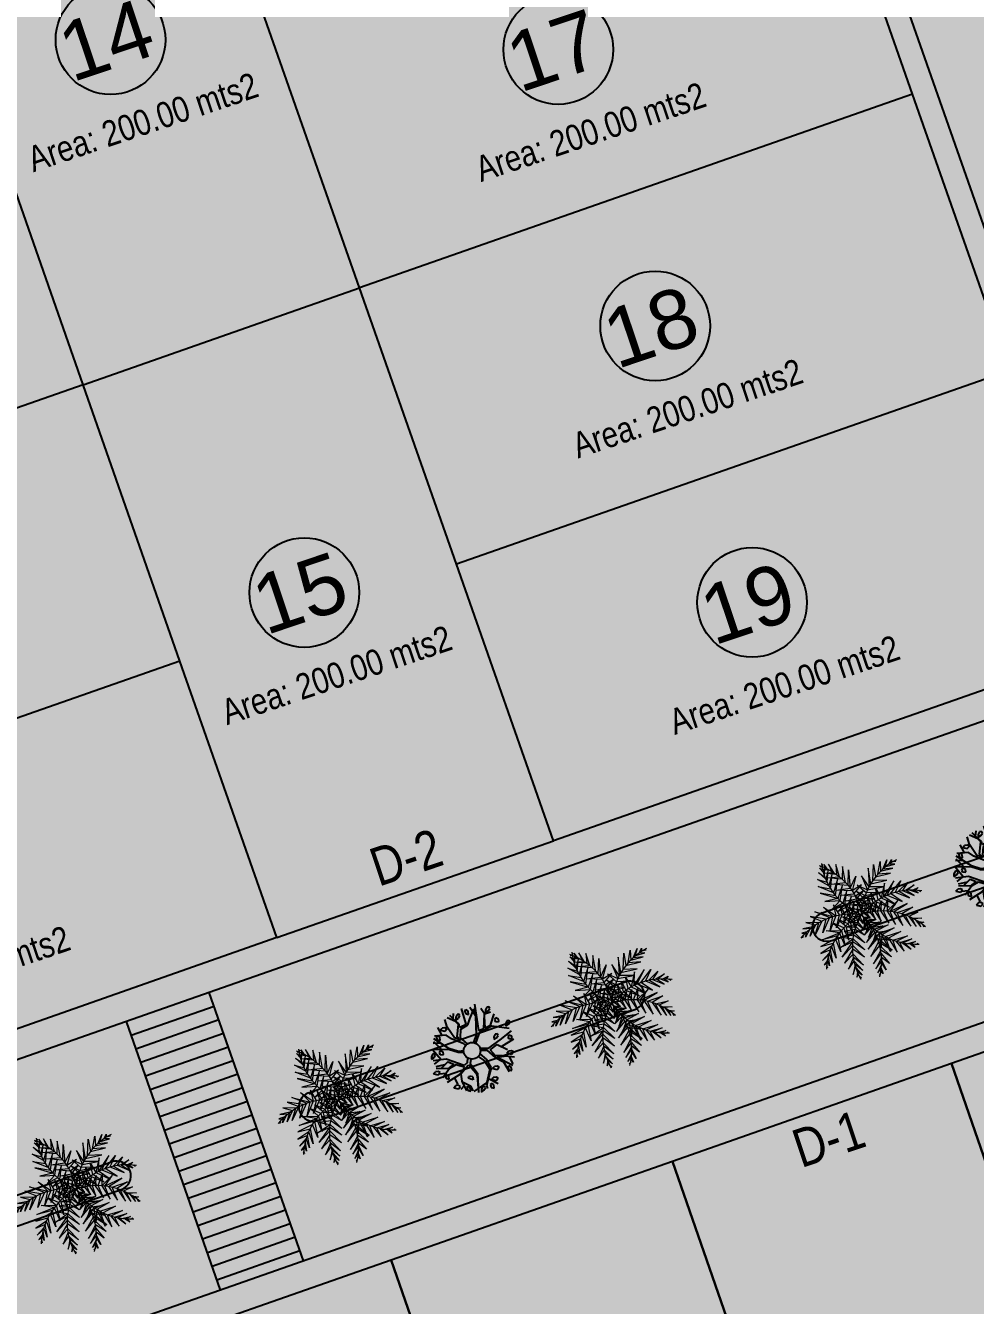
# Model space of a CAD drawing. Header units: millimetres. Extents: x 603733 to 1211550, y 1310999 to 2622648.
# Drawn here: x 604442.04 to 604474.45, y 1311176.31 to 1311220 of the extents above; entities that cross this region are included whole.
import ezdxf

# ---------------------------------------------------------------- set-up
doc = ezdxf.new("R2010")
doc.units = ezdxf.units.MM
for name, color, linetype in [('ARBOLES', 102, 'Continuous'), ('PALME-1', 82, 'Continuous'), ('ROTULOS LOTES', 1, 'Continuous')]:
    doc.layers.add(name, color=color, linetype=linetype)
doc.styles.add('ROTULOS', font='arial.ttf', dxfattribs={"height": 3})
doc.styles.add('TSN - Arial Narrow', font='ARIALN.TTF')

# ---------------------------------------------------------------- blocks, each defined once
blk = doc.blocks.new('A$C48C97B70')
at = {"layer": 'PALME-1', "lineweight": 5}
for p, q in [((2.072, 6.54), (2.171, 6.533)), ((2.216, 6.497), (2.072, 6.54)), ((2.109, 6.384), (2.41, 6.325)), ((2.556, 6.176), (2.109, 6.384)), ((2.171, 6.148), (2.687, 6.026)), ((2.793, 5.89), (2.171, 6.148)), ((2.315, 6.6), (2.309, 6.418)), ((2.41, 6.325), (2.315, 6.6)), ((2.552, 6.547), (2.605, 6.122)), ((2.687, 6.026), (2.552, 6.547)), ((2.903, 6.407), (2.793, 5.89)), ((2.912, 5.72), (2.903, 6.407)), ((3.221, 6.198), (3.009, 5.561)), ((3.129, 5.334), (3.221, 6.198)), ((2.251, 5.877), (2.912, 5.72)), ((3.009, 5.561), (2.251, 5.877)), ((2.388, 5.472), (3.129, 5.334)), ((3.21, 5.152), (2.388, 5.472)), ((3.21, 5.152), (3.477, 5.948)), ((3.477, 5.948), (3.277, 4.976)), ((3.277, 4.976), (3.756, 5.506)), ((3.756, 5.506), (3.328, 4.818)), ((2.535, 5.1), (3.277, 4.976)), ((3.328, 4.818), (2.535, 5.1)), ((3.909, 4.977), (3.328, 4.818)), ((3.377, 4.635), (3.909, 4.977)), ((0.788, 4.157), (1.318, 3.745)), ((1.572, 3.782), (0.788, 4.157)), ((1.109, 4.315), (1.959, 3.803)), ((1.771, 3.798), (1.109, 4.315)), ((1.619, 4.431), (2.125, 3.798)), ((1.959, 3.803), (1.619, 4.431)), ((2.169, 4.399), (2.125, 3.798)), ((2.314, 3.783), (2.169, 4.399)), ((2.483, 4.305), (2.467, 3.763)), ((2.621, 3.736), (2.483, 4.305)), ((2.683, 4.767), (3.377, 4.635)), ((3.409, 4.484), (2.683, 4.767)), ((2.742, 4.179), (2.773, 3.702)), ((2.911, 3.665), (2.742, 4.179)), ((2.871, 4.392), (3.435, 4.33)), ((3.454, 4.176), (2.871, 4.392)), ((3.012, 4.138), (3.464, 4.032)), ((3.469, 3.911), (3.012, 4.138)), ((3.925, 4.65), (3.409, 4.484)), ((3.435, 4.33), (3.925, 4.65)), ((3.893, 4.364), (3.454, 4.176)), ((3.464, 4.032), (3.893, 4.364)), ((3.468, 3.739), (3.827, 4.113)), ((3.827, 4.113), (3.469, 3.911)), ((3.685, 3.61), (3.842, 4.104)), ((3.842, 4.104), (3.836, 3.693)), ((3.945, 3.747), (4.03, 4.282)), ((4.03, 4.282), (4.076, 3.806)), ((4.221, 3.864), (4.266, 4.448)), ((4.266, 4.448), (4.368, 3.915)), ((4.516, 3.959), (4.561, 4.59)), ((4.561, 4.59), (4.7, 4.004)), ((5.099, 4.709), (4.7, 4.004)), ((4.863, 4.035), (5.099, 4.709)), ((5.621, 4.675), (4.863, 4.035)), ((5.049, 4.06), (5.621, 4.675)), ((5.248, 4.076), (5.963, 4.571)), ((5.963, 4.571), (5.505, 4.079)), ((5.691, 4.07), (6.298, 4.391)), ((6.298, 4.391), (5.897, 4.047)), ((6.068, 4.019), (6.59, 4.15)), ((6.59, 4.15), (6.19, 3.993)), ((0.108, 3.437), (0.277, 3.37)), ((0.398, 3.434), (0.108, 3.437)), ((0.236, 3.642), (0.655, 3.551)), ((0.772, 3.596), (0.236, 3.642)), ((0.588, 3.523), (0.242, 3.171)), ((0.242, 3.171), (0.398, 3.434)), ((0.485, 3.926), (0.936, 3.651)), ((1.136, 3.706), (0.485, 3.926)), ((0.936, 3.651), (0.485, 3.15)), ((0.485, 3.15), (0.772, 3.596)), ((1.318, 3.745), (0.768, 3.135)), ((0.768, 3.135), (1.136, 3.706)), ((1.771, 3.798), (1.195, 3.13)), ((1.195, 3.13), (1.572, 3.782)), ((1.595, 3.144), (1.959, 3.803)), ((2.125, 3.798), (1.595, 3.144)), ((1.958, 3.173), (2.314, 3.783)), ((2.467, 3.763), (1.958, 3.173)), ((2.375, 3.225), (2.621, 3.736)), ((2.773, 3.702), (2.375, 3.225)), ((2.661, 3.273), (2.911, 3.665)), ((3.027, 3.628), (2.661, 3.273)), ((2.956, 4.034), (3.027, 3.628)), ((3.19, 3.57), (2.956, 4.034)), ((2.982, 3.339), (3.19, 3.57)), ((3.302, 3.524), (2.982, 3.339)), ((3.181, 3.857), (3.468, 3.739)), ((3.462, 3.617), (3.181, 3.857)), ((3.581, 3.546), (3.927, 3.415)), ((3.927, 3.415), (3.685, 3.61)), ((3.836, 3.693), (4.254, 3.401)), ((4.254, 3.401), (3.945, 3.747)), ((4.076, 3.806), (4.544, 3.399)), ((4.544, 3.399), (4.221, 3.864)), ((4.368, 3.915), (4.964, 3.413)), ((4.964, 3.413), (4.516, 3.959)), ((4.7, 4.004), (5.327, 3.442)), ((5.327, 3.442), (4.863, 4.035)), ((5.049, 4.06), (5.724, 3.492)), ((5.724, 3.492), (5.248, 4.076)), ((5.505, 4.079), (6.145, 3.565)), ((6.145, 3.565), (5.691, 4.07)), ((5.897, 4.047), (6.422, 3.625)), ((6.422, 3.625), (6.068, 4.019)), ((6.261, 3.976), (6.658, 3.683)), ((6.462, 3.919), (6.749, 3.967)), ((6.658, 3.683), (6.462, 3.919)), ((6.749, 3.967), (6.592, 3.874)), ((6.706, 3.831), (6.813, 3.725)), ((6.813, 3.725), (6.759, 3.809)), ((0.172, 3.309), (0.083, 3.188)), ((0.083, 3.188), (0.123, 3.278)), ((2.305, 2.87), (2.804, 2.657)), ((2.885, 2.79), (2.305, 2.87)), ((2.517, 3.065), (2.973, 2.919)), ((3.058, 3.034), (2.517, 3.065)), ((3.248, 3.258), (2.731, 3.212)), ((2.731, 3.212), (3.134, 3.129)), ((3.27, 2.374), (2.885, 2.79)), ((2.973, 2.919), (3.27, 2.374)), ((3.331, 2.658), (3.058, 3.034)), ((3.134, 3.129), (3.331, 2.658)), ((3.387, 2.981), (3.248, 3.258)), ((3.333, 3.347), (3.387, 2.981)), ((3.534, 3.189), (3.34, 2.708)), ((3.34, 2.708), (3.598, 3.029)), ((3.647, 2.918), (3.373, 2.451)), ((3.373, 2.451), (3.71, 2.789)), ((3.494, 3.304), (3.845, 3.186)), ((3.845, 3.186), (3.534, 3.189)), ((3.598, 3.029), (4.106, 2.989)), ((4.106, 2.989), (3.647, 2.918)), ((3.71, 2.789), (4.331, 2.805)), ((4.331, 2.805), (3.785, 2.652)), ((1.792, 1.596), (2.581, 2.199)), ((1.871, 2.113), (2.646, 2.352)), ((2.581, 2.199), (1.871, 2.113)), ((2.103, 2.613), (2.646, 2.352)), ((2.729, 2.522), (2.103, 2.613)), ((3.06, 1.619), (2.581, 2.199)), ((2.646, 2.352), (3.06, 1.619)), ((3.166, 1.967), (2.729, 2.522)), ((2.804, 2.657), (3.166, 1.967)), ((3.785, 2.652), (3.45, 2.173)), ((3.45, 2.173), (3.866, 2.519)), ((3.953, 2.391), (3.586, 1.876)), ((3.586, 1.876), (4.066, 2.239)), ((3.866, 2.519), (4.646, 2.527)), ((3.926, 1.441), (4.066, 2.239)), ((4.172, 2.112), (3.926, 1.441)), ((4.646, 2.527), (3.953, 2.391)), ((4.066, 2.239), (4.908, 2.274)), ((4.908, 2.274), (4.172, 2.112)), ((4.35, 1.136), (4.172, 2.112)), ((2.516, 2.023), (1.792, 1.596)), ((2.457, 1.832), (1.821, 1.24)), ((1.821, 1.24), (2.399, 1.582)), ((2.369, 1.398), (1.925, 0.874)), ((2.764, 0.846), (2.369, 1.398)), ((2.399, 1.582), (2.764, 0.846)), ((2.926, 1.242), (2.457, 1.832)), ((2.516, 2.023), (2.926, 1.242)), ((4.3, 1.974), (5.183, 1.983)), ((4.3, 1.974), (4.35, 1.136)), ((5.183, 1.983), (4.444, 1.835)), ((4.444, 1.835), (4.68, 0.999)), ((4.68, 0.999), (4.639, 1.669)), ((4.639, 1.669), (5.461, 1.659)), ((5.461, 1.659), (4.789, 1.558)), ((4.789, 1.558), (5.053, 0.924)), ((5.053, 0.924), (4.963, 1.444)), ((4.963, 1.444), (5.636, 1.437)), ((5.636, 1.437), (5.112, 1.358)), ((1.925, 0.874), (2.347, 1.192)), ((2.338, 1.019), (2.097, 0.538)), ((2.097, 0.538), (2.337, 0.894)), ((2.647, 0.589), (2.338, 1.019)), ((2.338, 0.821), (2.539, 0.37)), ((2.347, 1.192), (2.647, 0.589)), ((5.112, 1.358), (5.431, 0.925)), ((5.431, 0.925), (5.223, 1.3)), ((5.289, 1.268), (5.782, 1.241)), ((5.782, 1.241), (5.48, 1.184)), ((5.48, 1.184), (5.67, 0.964)), ((5.67, 0.964), (5.609, 1.136)), ((5.724, 1.097), (5.874, 1.11)), ((5.874, 1.11), (5.78, 1.08)), ((2.351, 0.612), (2.242, 0.343)), ((2.242, 0.343), (2.366, 0.476)), ((2.539, 0.37), (2.351, 0.612)), ((2.384, 0.355), (2.464, 0.229)), ((2.464, 0.229), (2.394, 0.298))]:
    blk.add_line(p, q, dxfattribs=at)
for points in [[(2.17, 5.812), (1.897, 6.276), (2.16, 5.937)], [(2.155, 6.219), (2.027, 6.48), (2.16, 6.356)], [(2.156, 6.01), (2.325, 6.474), (2.155, 6.219)], [(2.17, 6.478), (2.241, 6.61), (2.176, 6.535)], [(2.191, 5.641), (2.448, 6.263), (2.17, 5.812)], [(2.346, 5.01), (1.67, 5.556), (2.271, 5.255)], [(2.227, 5.436), (1.748, 5.928), (2.191, 5.641)], [(2.271, 5.255), (2.584, 6.015), (2.227, 5.436)], [(2.418, 4.824), (2.773, 5.631), (2.346, 5.01)], [(4.393, 4.884), (4.496, 5.717), (4.256, 4.754)], [(4.545, 5.014), (4.834, 5.833), (4.75, 5.166)], [(4.907, 5.267), (5.211, 5.884), (5.087, 5.37)], [(5.242, 5.447), (5.588, 5.859), (5.357, 5.498)], [(5.424, 5.526), (5.918, 5.521), (5.621, 5.597)], [(5.621, 5.597), (5.824, 5.804), (5.752, 5.637)], [(5.87, 5.669), (6.018, 5.646), (5.926, 5.682)], [(2.418, 4.824), (1.666, 5.198), (2.495, 4.652)], [(2.57, 4.504), (2.932, 5.265), (2.495, 4.652)], [(2.749, 4.211), (3.062, 4.925), (2.665, 4.34)], [(4.019, 4.489), (3.686, 5.027), (4.142, 4.634)], [(4.256, 4.754), (4.053, 5.439), (4.142, 4.634)], [(4.393, 4.884), (5.273, 4.819), (4.545, 5.014)], [(4.75, 5.166), (5.571, 5.125), (4.907, 5.267)], [(5.087, 5.37), (5.76, 5.335), (5.242, 5.447)], [(2.495, 4.652), (1.781, 4.688), (2.57, 4.504)], [(2.665, 4.34), (2.047, 4.205), (2.57, 4.504)], [(2.84, 4.084), (2.267, 3.963), (2.749, 4.211)], [(2.936, 3.961), (3.195, 4.526), (2.84, 4.084)], [(3.112, 3.763), (3.275, 4.247), (3.03, 3.852)], [(3.551, 3.72), (3.388, 4.212), (3.624, 3.876)], [(3.681, 3.983), (3.437, 4.467), (3.752, 4.108)], [(3.836, 4.239), (3.531, 4.739), (3.925, 4.367)], [(3.752, 4.108), (4.371, 4.052), (3.836, 4.239)], [(3.925, 4.367), (4.703, 4.31), (4.019, 4.489)], [(4.142, 4.634), (4.98, 4.546), (4.256, 4.754)], [(2.338, 3.057), (1.86, 3.471), (2.176, 2.959)], [(2.614, 3.199), (2.169, 3.579), (2.474, 3.131)], [(2.892, 3.311), (2.453, 3.629), (2.757, 3.26)], [(3.03, 3.852), (2.492, 3.783), (2.936, 3.961)], [(3.173, 3.397), (2.712, 3.637), (3.007, 3.35)], [(3.235, 3.642), (2.716, 3.653), (3.112, 3.763)], [(3.291, 3.426), (3.14, 3.089), (3.173, 3.397)], [(3.325, 3.56), (3.354, 3.929), (3.235, 3.642)], [(3.504, 3.607), (3.861, 3.703), (3.551, 3.72)], [(3.608, 3.461), (3.828, 3.163), (3.73, 3.458)], [(3.624, 3.876), (4.134, 3.884), (3.681, 3.983)], [(3.73, 3.458), (4.128, 3.79), (3.902, 3.447)], [(3.902, 3.447), (4.096, 2.975), (4.023, 3.434)], [(4.023, 3.434), (4.383, 3.838), (4.165, 3.413)], [(4.165, 3.413), (4.34, 2.817), (4.318, 3.383)], [(4.318, 3.383), (4.671, 3.85), (4.469, 3.347)], [(4.618, 3.304), (4.996, 3.811), (4.797, 3.243)], [(4.951, 3.181), (5.513, 3.622), (4.797, 3.243)], [(1.889, 2.751), (1.05, 2.782), (2.039, 2.865)], [(2.039, 2.865), (1.395, 3.175), (2.176, 2.959)], [(1.889, 2.751), (1.814, 1.872), (1.737, 2.622)], [(2.176, 2.959), (2.13, 2.118), (2.039, 2.865)], [(2.474, 3.131), (2.407, 2.354), (2.338, 3.057)], [(2.757, 3.26), (2.714, 2.641), (2.614, 3.199)], [(3.007, 3.35), (2.918, 2.847), (2.892, 3.311)], [(3.735, 2.799), (3.284, 2.372), (3.778, 2.649)], [(3.645, 3.048), (3.314, 2.661), (3.689, 2.935)], [(3.524, 3.316), (3.359, 2.985), (3.577, 3.207)], [(3.577, 3.207), (4.054, 3.003), (3.645, 3.048)], [(3.689, 2.935), (4.213, 2.799), (3.735, 2.799)], [(4.469, 3.347), (4.701, 2.603), (4.618, 3.304)], [(4.797, 3.243), (5.023, 2.432), (4.951, 3.181)], [(5.122, 3.102), (5.935, 3.312), (4.951, 3.181)], [(5.122, 3.102), (5.384, 2.259), (5.298, 3.008)], [(5.298, 3.008), (6.166, 3.04), (5.516, 2.873)], [(5.516, 2.873), (5.778, 2.094), (5.667, 2.764)], [(5.667, 2.764), (6.352, 2.708), (5.829, 2.634)], [(1.429, 2.305), (0.772, 2.102), (1.299, 2.143)], [(1.737, 2.622), (0.883, 2.467), (1.554, 2.443)], [(1.299, 2.143), (1.227, 1.473), (1.198, 2.002)], [(1.554, 2.443), (1.465, 1.626), (1.429, 2.305)], [(3.872, 2.159), (3.253, 1.588), (3.887, 1.994)], [(3.815, 2.498), (3.259, 1.952), (3.845, 2.347)], [(3.778, 2.649), (4.355, 2.548), (3.815, 2.498)], [(3.845, 2.347), (4.468, 2.241), (3.872, 2.159)], [(3.887, 1.994), (4.536, 1.694), (3.872, 2.159)], [(5.829, 2.634), (6.043, 1.995), (5.957, 2.518)], [(5.957, 2.518), (6.468, 2.348), (6.047, 2.431)], [(6.097, 2.378), (6.274, 1.917), (6.236, 2.221)], [(6.236, 2.221), (6.503, 2.108), (6.321, 2.114)], [(1.198, 2.002), (0.737, 1.726), (1.13, 1.897)], [(0.99, 1.652), (0.753, 1.484), (0.93, 1.529)], [(0.88, 1.418), (0.879, 1.268), (0.858, 1.364)], [(1.092, 1.835), (1.018, 1.347), (0.99, 1.652)], [(3.895, 1.806), (3.264, 1.188), (3.891, 1.606)], [(3.891, 1.606), (4.315, 0.848), (3.87, 1.351)], [(3.895, 1.806), (4.452, 1.178), (3.887, 1.994)], [(6.394, 2.016), (6.426, 1.87), (6.427, 1.969)], [(3.87, 1.351), (3.296, 0.762), (3.843, 1.166)], [(3.8, 0.963), (3.329, 0.481), (3.756, 0.796)], [(3.756, 0.796), (3.836, 0.264), (3.718, 0.676)], [(3.843, 1.166), (4.104, 0.531), (3.8, 0.963)], [(3.694, 0.607), (3.365, 0.24), (3.618, 0.413)], [(3.507, 0.179), (3.392, 0.083), (3.48, 0.128)], [(3.618, 0.413), (3.639, 0.123), (3.562, 0.288)]]:
    blk.add_lwpolyline(points, dxfattribs=at)
for centre, start, end in [((5.589, 6.144), 171.01045, 231.44645), ((6.694, 2.334), 100.47619, 160.91219), ((4.041, 0.074), 99.94926, 160.38526), ((0.46, 1.763), 329.11631, 29.5523), ((3.594, 0.025), 32.00062, 92.43661)]:
    blk.add_arc(centre, 3.435, start, end, dxfattribs=at)
at = {"layer": 'PALME-1', "lineweight": 5, "extrusion": (0, 0, -1)}
for centre, major_axis, start_param, end_param in [((0.035, 3.843), (2.429, 2.429), -0.156897, 0.89791), ((5.421, 0.645), (-2.429, 2.429), 0.173647, 1.228454), ((1.947, 0.368), (-2.429, 2.429), 0.182844, 1.237651), ((5.771, 0.927), (2.429, 2.429), 3.700109, 4.754916), ((6.759, 4.372), (-2.429, 2.429), 4.173367, 5.228174)]:
    blk.add_ellipse(centre, major_axis=major_axis, ratio=1, start_param=start_param, end_param=end_param, dxfattribs=at)
blk = doc.blocks.new('p_arbol04')
at = {"layer": 'ARBOLES'}
for p, q in [((-1.138, 1.515), (-1.476, 1.85)), ((-1.41, 1.113), (-1.364, 1.898)), ((-1.003, 0.765), (-1.206, 2.042)), ((-0.408, 1.55), (-1.03, 2.13)), ((-0.623, 1.751), (-0.408, 2.362)), ((-0.178, 0.97), (0.051, 1.875)), ((0.051, 1.875), (0.346, 2.362)), ((0.761, 1.696), (0.543, 2.316)), ((0.739, 1.388), (0.805, 2.293)), ((0.772, 1.945), (1.1, 2.177)), ((0.778, 1.371), (0.783, 1.942)), ((1.121, 1.006), (1.721, 1.988)), ((-1.718, 0.414), (-2.406, 1.04)), ((-1.98, 0.646), (-1.849, 1.574)), ((-1.07, 0.749), (-1.815, 1.547)), ((-0.375, 1.086), (-0.408, 1.55)), ((-0.047, 0.205), (-0.375, 1.086)), ((-0.014, 0.623), (-0.178, 0.97)), ((0.018, 0.878), (0.739, 1.388)), ((0.117, 0.646), (0.608, 1.04)), ((0.608, 1.04), (1.158, 0.873)), ((0.636, 1.196), (0.778, 1.371)), ((0.704, 1.166), (0.636, 1.196)), ((0.708, 1.165), (1.121, 1.006)), ((1.158, 0.873), (1.571, 1.059)), ((2.581, 1.481), (1.362, 0.043)), ((1.571, 1.059), (2.283, 1.298)), ((1.984, 0.831), (2.181, 1.574)), ((1.984, 0.831), (2.41, 1.295)), ((2.541, 0.507), (2.64, 0.947)), ((-2.489, -0.25), (-2.832, 0.066)), ((-2.144, -0.12), (-2.668, 0.507)), ((-2.077, 0.227), (-2.603, 0.599)), ((-2.079, 0.738), (-2.537, 0.808)), ((-1.768, 0.206), (-2.439, 0.251)), ((-1.768, 0.206), (-1.62, -0.236)), ((-1.194, -0.839), (-1.718, 0.414)), ((-0.777, 0.094), (-1.07, 0.749)), ((-0.71, 0.11), (-1.003, 0.765)), ((-0.515, -0.225), (-0.777, 0.094)), ((-0.425, -0.127), (-0.71, 0.11)), ((-0.057, 0.021), (-0.047, 0.205)), ((-0.014, 0.623), (0.018, 0.878)), ((0.136, -0.002), (0.117, 0.646)), ((1.034, -0.05), (1.984, 0.831)), ((1.362, 0.043), (1.722, -0.143)), ((1.722, -0.143), (2.541, 0.507)), ((1.82, -0.189), (2.383, 0.381)), ((2.541, 0.507), (2.934, 0.275)), ((-1.882, -1.048), (-2.898, -0.746)), ((-2.046, -0.213), (-2.865, -0.282)), ((-1.62, -0.236), (-2.144, -0.12)), ((-1.554, -0.375), (-2.046, -0.213)), ((-1.259, -0.955), (-1.554, -0.375)), ((-0.866, -0.885), (-1.194, -0.839)), ((-0.866, -0.885), (-0.616, -0.706)), ((-0.53, -0.911), (-0.801, -1.071)), ((0.866, -1.332), (0.474, -0.903)), ((0.496, -0.29), (1.034, -0.05)), ((0.551, -0.431), (1.132, -0.189)), ((1.132, -0.189), (1.362, -0.12)), ((1.362, -0.12), (2.246, -0.468)), ((1.82, -0.189), (2.214, -0.352)), ((2.214, -0.352), (3, -0.027)), ((2.246, -0.468), (2.934, -1.488)), ((-2.287, -1.813), (-2.636, -1.813)), ((-2.313, -0.92), (-2.505, -1.372)), ((-2.144, -1.465), (-2.439, -2.184)), ((-2.153, -1.476), (-1.98, -2.161)), ((-1.816, -1.071), (-2.144, -1.465)), ((-1.259, -0.978), (-1.882, -1.048)), ((-0.995, -1.071), (-1.816, -1.071)), ((-0.925, -1.07), (-1.039, -1.872)), ((-0.995, -1.07), (-0.925, -1.07)), ((-0.803, -1.07), (-0.978, -1.928)), ((-0.803, -1.071), (-0.801, -1.071)), ((0.018, -1.72), (-0.178, -2.393)), ((0.182, -1.72), (-0.047, -2.416)), ((-0.036, -1.178), (0.018, -1.72)), ((0.182, -1.14), (0.182, -1.72)), ((0.394, -1.003), (0.706, -1.349)), ((0.706, -1.349), (0.706, -2.138)), ((0.87, -1.512), (0.805, -2.045)), ((0.866, -1.332), (1.886, -1.558)), ((0.87, -1.512), (1.493, -1.628)), ((1.493, -1.628), (1.722, -2.416)), ((1.886, -1.558), (2.902, -1.744)), ((-1.98, -2.161), (-2.144, -2.509)), ((-1.03, -2.857), (-2.144, -2.602)), ((-0.978, -1.928), (-1.955, -2.892)), ((-1.525, -2.442), (-1.759, -2.685)), ((-1.152, -2.045), (-1.536, -2.447)), ((-0.047, -2.416), (-1.194, -2.973)), ((-1.039, -1.872), (-1.152, -2.045)), ((-0.178, -2.393), (-1.03, -2.857)), ((0.706, -2.138), (0.87, -2.787)), ((0.805, -2.045), (1.165, -2.44)), ((0.805, -2.231), (1.132, -3.437)), ((0.805, -2.231), (1.328, -2.67)), ((1.165, -2.44), (1.657, -3.135)), ((1.591, -1.966), (2.574, -2.254)), ((-0.735, -2.764), (-0.539, -3.53)), ((0.87, -2.787), (0.608, -3.553)), ((1.427, -2.811), (1.198, -3.367))]:
    blk.add_line(p, q, dxfattribs=at)
at = {"layer": 'ARBOLES', "color": 1}
for p, q in [((-0.965, 2.011), (-1.091, 1.802)), ((-0.965, 2.011), (-0.866, 1.988)), ((-0.829, 1.802), (-0.866, 1.988)), ((-0.431, 2.094), (-0.267, 1.802)), ((-0.431, 2.094), (-0.229, 2.094)), ((-0.079, 1.961), (-0.229, 2.094)), ((-0.042, 1.802), (-0.079, 1.961)), ((1.008, 1.882), (0.858, 1.749)), ((1.196, 1.935), (1.008, 1.882)), ((1.308, 1.855), (1.196, 1.935)), ((1.271, 1.722), (1.308, 1.855)), ((-2.254, 1.324), (-2.404, 1.191)), ((-2.404, 1.191), (-2.179, 1.138)), ((-2.066, 1.377), (-2.254, 1.324)), ((-2.179, 1.138), (-1.991, 1.165)), ((-1.954, 1.298), (-2.066, 1.377)), ((-1.991, 1.165), (-1.954, 1.298)), ((-1.691, 1.085), (-1.729, 0.953)), ((-1.729, 0.953), (-1.616, 0.767)), ((-1.541, 1.112), (-1.691, 1.085)), ((-1.466, 0.899), (-1.541, 1.112)), ((-1.091, 1.802), (-0.979, 1.616)), ((-0.979, 1.616), (-0.829, 1.802)), ((-0.267, 1.802), (-0.042, 1.802)), ((0.858, 1.749), (1.083, 1.696)), ((1.083, 1.696), (1.271, 1.722)), ((1.772, 1.719), (1.646, 1.51)), ((1.646, 1.51), (1.758, 1.324)), ((1.758, 1.324), (1.908, 1.51)), ((1.772, 1.719), (1.87, 1.696)), ((1.908, 1.51), (1.87, 1.696)), ((-3.093, 0.395), (-2.928, 0.103)), ((-3.093, 0.395), (-2.891, 0.395)), ((-2.928, 0.103), (-2.703, 0.103)), ((-2.741, 0.262), (-2.891, 0.395)), ((-2.703, 0.103), (-2.741, 0.262)), ((-1.616, 0.767), (-1.579, 0.793)), ((-1.579, 0.793), (-1.466, 0.899)), ((2.808, 0.634), (2.658, 0.501)), ((2.658, 0.501), (2.883, 0.448)), ((2.995, 0.687), (2.808, 0.634)), ((2.883, 0.448), (3.07, 0.475)), ((3.108, 0.608), (2.995, 0.687)), ((3.07, 0.475), (3.108, 0.608)), ((-2.614, -0.298), (-2.741, -0.507)), ((-2.741, -0.507), (-2.628, -0.693)), ((-2.628, -0.693), (-2.479, -0.507)), ((-2.614, -0.298), (-2.516, -0.322)), ((-2.479, -0.507), (-2.516, -0.322)), ((2.695, -0.322), (2.658, -0.454)), ((2.658, -0.454), (2.77, -0.64)), ((2.845, -0.295), (2.695, -0.322)), ((2.77, -0.64), (2.808, -0.613)), ((2.808, -0.613), (2.92, -0.507)), ((2.92, -0.507), (2.845, -0.295)), ((-2.868, -1.357), (-2.703, -1.649)), ((-2.868, -1.357), (-2.666, -1.357)), ((-2.703, -1.649), (-2.479, -1.649)), ((-2.516, -1.489), (-2.666, -1.357)), ((-2.479, -1.649), (-2.516, -1.489)), ((-1.669, -1.683), (-1.552, -1.621)), ((-1.61, -1.869), (-1.669, -1.683)), ((-1.552, -1.621), (-1.406, -1.724)), ((-1.406, -1.724), (-1.406, -1.869)), ((1.758, -1.091), (1.608, -1.224)), ((1.608, -1.224), (1.833, -1.277)), ((1.945, -1.038), (1.758, -1.091)), ((1.833, -1.277), (2.02, -1.251)), ((2.058, -1.118), (1.945, -1.038)), ((2.02, -1.251), (2.058, -1.118)), ((2.545, -1.808), (2.395, -1.834)), ((2.62, -2.02), (2.545, -1.808)), ((3.033, -1.091), (2.883, -1.224)), ((2.883, -1.224), (3.108, -1.277)), ((3.22, -1.038), (3.033, -1.091)), ((3.108, -1.277), (3.295, -1.251)), ((3.333, -1.118), (3.22, -1.038)), ((3.295, -1.251), (3.333, -1.118)), ((-2.239, -2.024), (-2.366, -2.233)), ((-2.366, -2.233), (-2.254, -2.418)), ((-2.254, -2.418), (-2.104, -2.233)), ((-2.239, -2.024), (-2.141, -2.047)), ((-2.104, -2.233), (-2.141, -2.047)), ((-1.523, -2.014), (-1.61, -1.869)), ((-1.406, -1.869), (-1.523, -2.014)), ((-0.019, -2.525), (0.146, -2.817)), ((-0.019, -2.525), (0.183, -2.525)), ((0.333, -2.657), (0.183, -2.525)), ((0.371, -2.817), (0.333, -2.657)), ((1.481, -2.551), (1.646, -2.843)), ((1.481, -2.551), (1.683, -2.551)), ((1.833, -2.684), (1.683, -2.551)), ((1.87, -2.843), (1.833, -2.684)), ((2.395, -1.834), (2.358, -1.967)), ((2.358, -1.967), (2.47, -2.153)), ((2.47, -2.153), (2.508, -2.126)), ((2.508, -2.126), (2.62, -2.02)), ((-1.654, -2.896), (-1.804, -3.029)), ((-1.804, -3.029), (-1.579, -3.082)), ((-1.466, -2.843), (-1.654, -2.896)), ((-1.579, -3.082), (-1.391, -3.055)), ((-1.354, -2.923), (-1.466, -2.843)), ((-1.391, -3.055), (-1.354, -2.923)), ((-1.194, -2.973), (-1.325, -3.182)), ((-0.979, -3.162), (-1.091, -3.347)), ((-1.091, -3.347), (-0.979, -3.533)), ((-0.866, -3.162), (-0.979, -3.135)), ((-0.979, -3.533), (-0.829, -3.347)), ((-0.829, -3.347), (-0.866, -3.162)), ((-0.656, -2.976), (-0.491, -3.268)), ((-0.656, -2.976), (-0.454, -2.976)), ((-0.491, -3.268), (-0.267, -3.268)), ((-0.304, -3.109), (-0.454, -2.976)), ((-0.267, -3.268), (-0.304, -3.109)), ((0.146, -2.817), (0.371, -2.817)), ((0.797, -3.245), (0.671, -3.454)), ((0.671, -3.454), (0.783, -3.639)), ((0.783, -3.639), (0.933, -3.454)), ((0.797, -3.245), (0.896, -3.268)), ((0.933, -3.454), (0.896, -3.268)), ((1.646, -2.843), (1.87, -2.843))]:
    blk.add_line(p, q, dxfattribs=at)
at = {"layer": 'ARBOLES'}
blk.add_circle((-0.03, -0.578), 0.6, dxfattribs=at)

msp = doc.modelspace()

# ---------------------------------------------------------------- hatches: boundary and pattern name
at = {"true_color": 0xafd9aa}
h = msp.add_hatch(color=9, dxfattribs=at)
h.dxf.hatch_style = 1
h.paths.add_polyline_path([(604399.891, 1311192.273), (604396.804, 1311197.011), (604392.987, 1311202.87), (604391.565, 1311205.062), (604378.68, 1311224.925), (604375.301, 1311232.894), (604378.928, 1311234.785), (604388.868, 1311237.4), (604406.859, 1311240.725), (604429.671, 1311245.342), (604458.606, 1311250.406), (604489.332, 1311256.091), (604496.283, 1311232.102), (604508.476, 1311191.737), (604513.191, 1311176.534), (604478.531, 1311164.993), (604471.241, 1311162.633), (604455.33, 1311157.257), (604428.685, 1311148.31), (604421.924, 1311157.888), (604409.414, 1311177.523), (604404.915, 1311184.532), (604400.471, 1311191.382, -0.999015)])
at = {"true_color": 0xebebeb}
h = msp.add_hatch(color=7, dxfattribs=at)
h.dxf.hatch_style = 1
h.paths.add_polyline_path([(604467.093, 1311234.946), (604479.678, 1311199.081), (604485.623, 1311200.417, -0.350964), (604486.075, 1311201.282), (604491.012, 1311203.025), (604487.034, 1311214.364), (604482.075, 1311212.611, -0.41593), (604481.204, 1311213.01), (604477.907, 1311222.408), (604472.81, 1311236.95)])
h.paths.add_polyline_path([(604475.337, 1311223.823), (604478.302, 1311215.447), (604479.199, 1311215.764), (604476.234, 1311224.14)], flags=24)
h.paths.add_polyline_path([(604484.783, 1311205.629), (604488.26, 1311206.855), (604487.923, 1311207.812), (604484.445, 1311206.586)], flags=24)
h.paths.add_polyline_path([(604485.107, 1311205.056), (604488.508, 1311206.272), (604488.18, 1311207.188), (604484.78, 1311205.973)], flags=24)
at = {"true_color": 0x636466}
h = msp.add_hatch(color=251, dxfattribs=at)
h.dxf.hatch_style = 1
h.paths.add_polyline_path([(604466.443, 1311236.8), (604465.692, 1311236.537), (604469, 1311227.099), (604478.922, 1311198.788), (604479.678, 1311199.081)])
at = {"true_color": 0xafd9aa}
h = msp.add_hatch(color=9, dxfattribs=at)
h.dxf.hatch_style = 1
h.paths.add_polyline_path([(604450.125, 1311220.485), (604446.818, 1311229.922), (604437.381, 1311226.614), (604440.688, 1311217.177), (604443.996, 1311207.74), (604453.433, 1311211.047)])
h = msp.add_hatch(color=9, dxfattribs=at)
h.dxf.hatch_style = 1
h.paths.add_polyline_path([(604450.125, 1311220.485), (604453.433, 1311211.047), (604472.307, 1311217.662), (604469, 1311227.099)])
h = msp.add_hatch(color=9, dxfattribs=at)
h.dxf.hatch_style = 1
h.paths.add_polyline_path([(604472.307, 1311217.662), (604453.433, 1311211.047), (604456.74, 1311201.61), (604475.615, 1311208.225)])
h = msp.add_hatch(color=9, dxfattribs=at)
h.dxf.hatch_style = 1
h.paths.add_polyline_path([(604421.814, 1311210.562), (604425.121, 1311201.125), (604443.996, 1311207.74), (604440.688, 1311217.177)])
h = msp.add_hatch(color=9, dxfattribs=at)
h.dxf.hatch_style = 1
h.paths.add_polyline_path([(604453.433, 1311211.047), (604443.996, 1311207.74), (604447.303, 1311198.303), (604450.611, 1311188.866), (604460.048, 1311192.173), (604456.74, 1311201.61)])
h = msp.add_hatch(color=9, dxfattribs=at)
h.dxf.hatch_style = 1
h.paths.add_polyline_path([(604478.922, 1311198.788), (604475.615, 1311208.225), (604456.74, 1311201.61), (604460.048, 1311192.173)])
h = msp.add_hatch(color=9, dxfattribs=at)
h.dxf.hatch_style = 1
h.paths.add_polyline_path([(604425.121, 1311201.125), (604428.429, 1311191.688), (604447.303, 1311198.303), (604443.996, 1311207.74)])
at = {"true_color": 0xebebeb}
h = msp.add_hatch(color=7, dxfattribs=at)
h.dxf.hatch_style = 1
h.paths.add_polyline_path([(604497.924, 1311194.1), (604496.671, 1311197.67, 0.318731), (604496.267, 1311197.874), (604488.237, 1311195.092, -0.362883), (604487.353, 1311195.486), (604485.623, 1311200.417), (604479.678, 1311199.081, -0.378986), (604479.136, 1311197.803), (604448.305, 1311186.993), (604451.519, 1311177.829)])
h.paths.add_polyline_path([(604462.828, 1311186.408), (604452.026, 1311182.62, -1), (604451.696, 1311183.564), (604462.497, 1311187.351, -1)], flags=16)
h.paths.add_polyline_path([(604469.556, 1311188.766), (604480.357, 1311192.552, 1), (604480.026, 1311193.496), (604469.225, 1311189.71, 1)], flags=16)
at = {"true_color": 0x636466}
h = msp.add_hatch(color=251, dxfattribs=at)
h.dxf.hatch_style = 1
h.paths.add_polyline_path([(604479.136, 1311197.803, 0.378986), (604479.678, 1311199.081), (604478.922, 1311198.788), (604460.048, 1311192.173), (604450.611, 1311188.866), (604431.736, 1311182.251), (604430.981, 1311181.986), (604430.987, 1311181.97, 0.406774), (604432.336, 1311181.393)])
at = {"true_color": 0xafd9aa}
h = msp.add_hatch(color=9, dxfattribs=at)
h.dxf.hatch_style = 1
h.paths.add_polyline_path([(604428.429, 1311191.688), (604431.736, 1311182.251), (604450.611, 1311188.866), (604447.303, 1311198.303)])
at = {"true_color": 0x636466}
h = msp.add_hatch(color=251, dxfattribs=at)
h.dxf.hatch_style = 1
h.paths.add_polyline_path([(604464.111, 1311181.224), (604473.633, 1311184.563), (604483.116, 1311187.888), (604492.553, 1311191.197), (604498.242, 1311193.192), (604497.924, 1311194.1), (604416.943, 1311165.705), (604417.474, 1311164.872), (604428.428, 1311168.713), (604435.186, 1311171.082), (604444.832, 1311174.465), (604454.514, 1311177.859), (604454.514, 1311177.859)])
at = {"true_color": 0xf8f6af}
h = msp.add_hatch(color=51, dxfattribs=at)
h.dxf.hatch_style = 1
h.paths.add_polyline_path([(604480.357, 1311192.552, 1), (604480.026, 1311193.496), (604469.225, 1311189.71, 1), (604469.556, 1311188.766)])
at = {"true_color": 0xafd9aa}
h = msp.add_hatch(color=9, dxfattribs=at)
h.dxf.hatch_style = 1
h.paths.add_polyline_path([(604483.116, 1311187.888), (604473.633, 1311184.563), (604480.227, 1311165.557), (604489.763, 1311168.732)])
at = {"true_color": 0xf8f6af}
h = msp.add_hatch(color=51, dxfattribs=at)
h.dxf.hatch_style = 1
h.paths.add_polyline_path([(604462.828, 1311186.408, 1), (604462.497, 1311187.351), (604451.696, 1311183.564, 1), (604452.026, 1311182.62)])
at = {"true_color": 0x636466}
h = msp.add_hatch(color=251, dxfattribs=at)
h.dxf.hatch_style = 1
h.paths.add_polyline_path([(604451.519, 1311177.829), (604451.395, 1311178.181), (604448.565, 1311177.187), (604448.688, 1311176.836)])
h.paths.add_polyline_path([(604451.233, 1311178.645), (604451.07, 1311179.108), (604448.239, 1311178.115), (604448.402, 1311177.651)])
h.paths.add_polyline_path([(604450.907, 1311179.572), (604450.745, 1311180.036), (604447.914, 1311179.042), (604448.077, 1311178.578)])
h.paths.add_polyline_path([(604450.582, 1311180.5), (604450.419, 1311180.964), (604447.589, 1311179.97), (604447.751, 1311179.506)])
h.paths.add_polyline_path([(604450.257, 1311181.427), (604450.094, 1311181.891), (604447.264, 1311180.897), (604447.426, 1311180.434)])
h.paths.add_polyline_path([(604449.932, 1311182.355), (604449.769, 1311182.819), (604446.938, 1311181.825), (604447.101, 1311181.361)])
h.paths.add_polyline_path([(604449.606, 1311183.283), (604449.444, 1311183.746), (604446.613, 1311182.753), (604446.776, 1311182.289)])
h.paths.add_polyline_path([(604448.956, 1311185.138), (604448.793, 1311185.601), (604445.963, 1311184.608), (604446.125, 1311184.144)])
h.paths.add_polyline_path([(604448.631, 1311186.065), (604448.468, 1311186.529), (604445.637, 1311185.535), (604445.8, 1311185.071)])
h.paths.add_polyline_path([(604449.281, 1311184.21), (604449.118, 1311184.674), (604446.288, 1311183.68), (604446.45, 1311183.216)])
at = {"true_color": 0xebebeb}
h = msp.add_hatch(color=7, dxfattribs=at)
h.dxf.hatch_style = 1
h.paths.add_polyline_path([(604445.474, 1311186), (604432.274, 1311181.372, -0.39324), (604430.981, 1311181.986), (604425.316, 1311180.001, -0.39076), (604424.706, 1311178.717), (604411.583, 1311174.118), (604413.272, 1311171.467), (604417.847, 1311173.071), (604418.79, 1311173.402), (604424.919, 1311175.551, -0.414723), (604426.196, 1311174.941), (604426.723, 1311173.439, -0.415935), (604426.112, 1311172.159), (604420.904, 1311170.333), (604418.073, 1311169.34), (604415.257, 1311168.352), (604415.325, 1311168.245), (604416.943, 1311165.705), (604448.688, 1311176.836)])
h.paths.add_polyline_path([(604444.967, 1311181.206, -1), (604445.298, 1311180.263), (604434.497, 1311176.475, -1), (604434.166, 1311177.419)], flags=16)
h.paths.add_polyline_path([(604413.719, 1311172.591), (604413.853, 1311172.307), (604413.017, 1311172.853), (604413.123, 1311173.846), (604413.257, 1311173.563), (604413.42, 1311173.64), (604413.881, 1311172.668)], flags=16)
h.paths.add_polyline_path([(604414.42, 1311172.799), (604413.898, 1311173.997), (604413.559, 1311173.85), (604414.082, 1311172.652)], flags=24)
h.paths.add_polyline_path([(604416.214, 1311167.778), (604416.957, 1311166.239), (604417.278, 1311166.394), (604416.536, 1311167.933)], flags=24)
at = {"true_color": 0xafd9aa}
h = msp.add_hatch(color=9, dxfattribs=at)
h.dxf.hatch_style = 1
h.paths.add_polyline_path([(604473.633, 1311184.563), (604464.111, 1311181.224), (604470.632, 1311162.427), (604470.738, 1311162.463, -0.081609), (604470.71, 1311162.633, -0.854546), (604471.747, 1311162.796), (604478.026, 1311164.829, -0.078431), (604478, 1311164.993, -0.850942), (604479.036, 1311165.161), (604480.227, 1311165.557)])
at = {"true_color": 0xf8f6af}
h = msp.add_hatch(color=51, dxfattribs=at)
h.dxf.hatch_style = 1
h.paths.add_polyline_path([(604445.298, 1311180.263, 1), (604444.967, 1311181.206), (604434.166, 1311177.419, 1), (604434.497, 1311176.475)])
at = {"true_color": 0xafd9aa}
h = msp.add_hatch(color=9, dxfattribs=at)
h.dxf.hatch_style = 1
h.paths.add_polyline_path([(604464.111, 1311181.224), (604454.514, 1311177.859), (604460.998, 1311159.172), (604470.632, 1311162.427)])
h = msp.add_hatch(color=9, dxfattribs=at)
h.dxf.hatch_style = 1
h.paths.add_polyline_path([(604454.514, 1311177.859), (604444.832, 1311174.465), (604451.327, 1311155.912), (604454.826, 1311157.088, -0.081166), (604454.799, 1311157.257, -0.849044), (604455.834, 1311157.427), (604460.998, 1311159.172)])

# ---------------------------------------------------------------- linework, layer by layer
for p, q in [((604479.678, 1311199.081), (604466.444, 1311236.797)), ((604472.307, 1311217.662), (604469, 1311227.099)), ((604453.433, 1311211.047), (604450.125, 1311220.485)), ((604472.307, 1311217.662), (604453.433, 1311211.047)), ((604475.615, 1311208.225), (604472.307, 1311217.662)), ((604443.996, 1311207.74), (604440.688, 1311217.177)), ((604443.996, 1311207.74), (604453.433, 1311211.047)), ((604456.74, 1311201.61), (604453.433, 1311211.047)), ((604475.615, 1311208.225), (604456.74, 1311201.61)), ((604443.996, 1311207.74), (604425.121, 1311201.125)), ((604447.303, 1311198.303), (604443.996, 1311207.74)), ((604460.048, 1311192.173), (604456.74, 1311201.61)), ((604478.922, 1311198.788), (604460.048, 1311192.173)), ((604447.303, 1311198.303), (604428.429, 1311191.688)), ((604450.611, 1311188.866), (604447.303, 1311198.303)), ((604479.136, 1311197.803), (604432.274, 1311181.372)), ((604497.924, 1311194.1), (604416.943, 1311165.705)), ((604469.225, 1311189.71), (604480.026, 1311193.496)), ((604469.556, 1311188.766), (604480.357, 1311192.552)), ((604450.611, 1311188.866), (604460.048, 1311192.173)), ((604450.611, 1311188.866), (604431.736, 1311182.251)), ((604451.696, 1311183.564), (604462.497, 1311187.351)), ((604451.519, 1311177.828), (604448.306, 1311186.992)), ((604445.637, 1311185.535), (604448.468, 1311186.529)), ((604452.026, 1311182.62), (604462.828, 1311186.408)), ((604448.688, 1311176.835), (604445.475, 1311185.999)), ((604445.8, 1311185.072), (604448.631, 1311186.065)), ((604445.963, 1311184.608), (604448.793, 1311185.601)), ((604446.125, 1311184.144), (604448.956, 1311185.138)), ((604446.288, 1311183.68), (604449.118, 1311184.674)), ((604446.45, 1311183.216), (604449.281, 1311184.21)), ((604446.613, 1311182.753), (604449.444, 1311183.746)), ((604446.776, 1311182.289), (604449.606, 1311183.283)), ((604446.938, 1311181.825), (604449.769, 1311182.819)), ((604447.101, 1311181.361), (604449.932, 1311182.355)), ((604447.264, 1311180.897), (604450.094, 1311181.891)), ((604447.426, 1311180.434), (604450.257, 1311181.427)), ((604434.166, 1311177.419), (604444.967, 1311181.206)), ((604447.589, 1311179.97), (604450.419, 1311180.964)), ((604434.497, 1311176.475), (604445.298, 1311180.263)), ((604447.751, 1311179.506), (604450.582, 1311180.5)), ((604447.914, 1311179.042), (604450.745, 1311180.036)), ((604448.077, 1311178.578), (604450.907, 1311179.572)), ((604448.239, 1311178.115), (604451.07, 1311179.108)), ((604448.402, 1311177.651), (604451.233, 1311178.645)), ((604448.565, 1311177.187), (604451.395, 1311178.181))]:
    msp.add_line(p, q)
for points in [[(604483.116, 1311187.888), (604473.633, 1311184.563), (604480.227, 1311165.557), (604489.763, 1311168.732), (604483.116, 1311187.888)], [(604470.632, 1311162.427), (604471.241, 1311162.633), (604478.531, 1311164.993), (604480.227, 1311165.557), (604473.633, 1311184.563), (604464.111, 1311181.224), (604470.632, 1311162.427)], [(604460.998, 1311159.172), (604470.632, 1311162.427), (604464.111, 1311181.224), (604454.514, 1311177.859), (604460.998, 1311159.172)], [(604454.514, 1311177.859), (604444.832, 1311174.465), (604451.327, 1311155.912), (604455.33, 1311157.257), (604460.998, 1311159.172), (604454.514, 1311177.859)]]:
    msp.add_lwpolyline(points)
at = {"color": 1}
for centre in [(604444.934, 1311219.517), (604460.216, 1311219.183), (604463.524, 1311209.746), (604451.549, 1311200.643), (604466.831, 1311200.309)]:
    msp.add_circle(centre, 1.872, dxfattribs=at)
for centre, start, end in [((604469.39, 1311189.238), 109.3187, 289.3187), ((604462.662, 1311186.88), 289.3187, 109.3187), ((604451.861, 1311183.092), 109.3187, 289.3187), ((604445.133, 1311180.734), 289.3187, 109.3187)]:
    msp.add_arc(centre, 0.5, start, end)

# ---------------------------------------------------------------- block references
at = {"layer": 'ARBOLES', "xscale": 0.4775430794720562, "yscale": 0.4775430794720562, "zscale": 0.4775430794720562, "rotation": 48.57546149059794}
for p in [(604474.906, 1311191.431), (604457.076, 1311185.196)]:
    msp.add_blockref('p_arbol04', p, dxfattribs=at)
at = {"layer": 'PALME-1', "xscale": -0.6407901816258526, "yscale": 0.6407901816258526, "zscale": 0.6407901816258526, "rotation": 61.92829961941003}
for p in [(604473.564, 1311190.558), (604465.038, 1311187.528), (604455.714, 1311184.224), (604446.762, 1311181.18)]:
    msp.add_blockref('A$C48C97B70', p, dxfattribs=at)

# ---------------------------------------------------------------- texts
at = {"color": 0, "linetype": 'Continuous', "lineweight": 25, "ltscale": 0.1, "attachment_point": 1, "rotation": 18.5755, "style": 'TSN - Arial Narrow'}
for s, insert, char_height, width in [('\\pi-2.62211,l4.37019,t4.37019;Area: 200.00 mts2', (604440.36, 1311215.26), 0.87404, 14.13316), ('\\pi-2.62211,l4.37019,t4.37019;Area: 200.00 mts2', (604455.642, 1311214.926), 0.87404, 14.13316), ('\\pi-2.62211,l4.37019,t4.37019;Area: 200.00 mts2', (604458.95, 1311205.489), 0.87404, 14.13316), ('\\pi-2.62211,l4.37019,t4.37019;Area: 200.00 mts2', (604446.974, 1311196.385), 0.87404, 14.13316), ('\\pi-2.62211,l4.37019,t4.37019;Area: 200.00 mts2', (604462.257, 1311196.052), 0.87404, 14.13316), ('D-2', (604453.668, 1311191.842), 1.3111, 21.19973), ('\\pi-2.62211,l4.37019,t4.37019;Area: 200.00 mts2', (604433.945, 1311186.129), 0.87404, 14.13316), ('D-1', (604468.089, 1311182.234), 1.3111, 21.19973)]:
    msp.add_mtext(s, dxfattribs=dict(at, insert=insert, char_height=char_height, width=width))
at = {"layer": 'ROTULOS LOTES', "color": 18, "true_color": 0x000000, "style": 'ROTULOS'}
for s, p in [('14', (604443.618, 1311218.055)), ('17', (604458.903, 1311217.701)), ('18', (604462.21, 1311208.264)), ('15', (604450.232, 1311199.18)), ('19', (604465.518, 1311198.827))]:
    msp.add_text(s, height=2.0142, rotation=18.5755, dxfattribs=at).set_placement(p)

doc.saveas('drawing.dxf')
